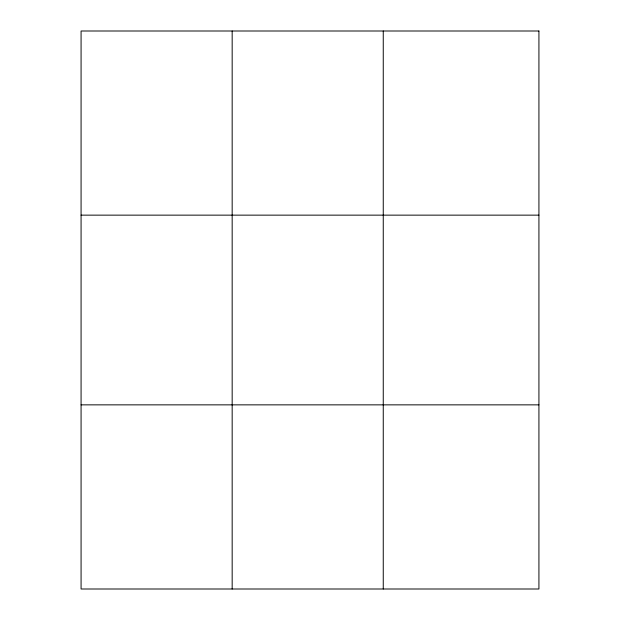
<?xml version="1.0" encoding="UTF-8"?>
<svg xmlns="http://www.w3.org/2000/svg" width="620" height="620" viewBox="0 0 620 620"><rect width="100%" height="100%" fill="white"/><g stroke="black" fill="none" stroke-linecap="round" stroke-linejoin="round"><path stroke-width="0.93" d="M232.167 589L232.167 31M383.253 589L383.253 31M81.073 215.14L538.927 215.14M81.073 404.86L538.927 404.86M538.927 31L538.927 589L81.073 589L81.073 31L538.927 31"/></g></svg>
